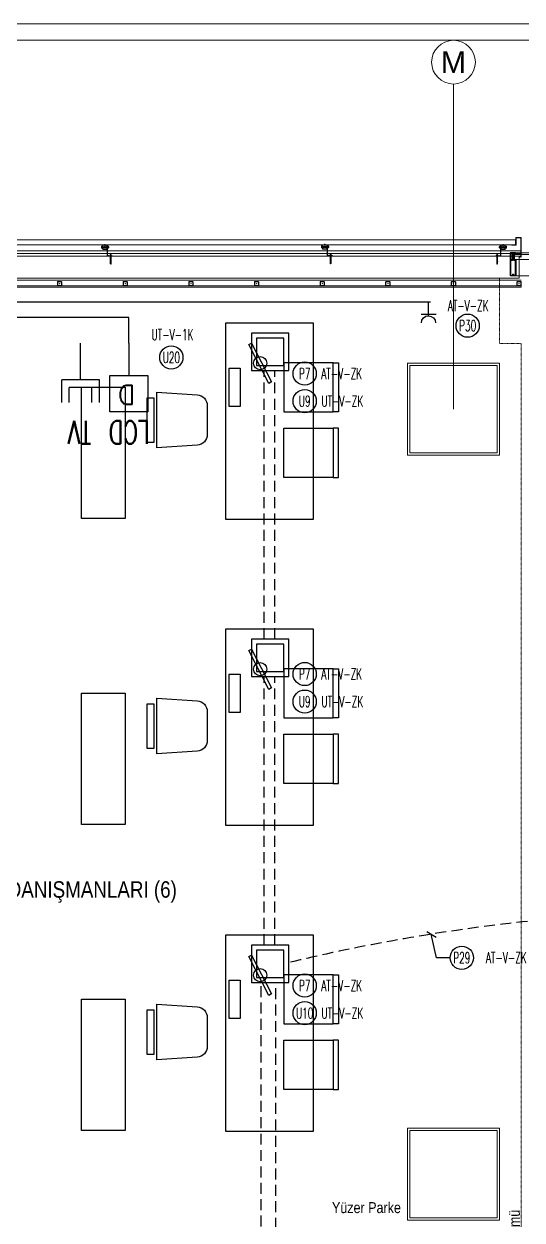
# Model space of a CAD drawing. Extents: x -1439 to 34962, y -872 to 8330.
# Drawn here: x 4848 to 5304, y 3110 to 4205 of the extents above; entities that cross this region are included whole.
import ezdxf
from ezdxf.enums import TextEntityAlignment as Align

# ---------------------------------------------------------------- set-up
doc = ezdxf.new("R2010")
doc.units = 0
doc.linetypes.add('DOT2', pattern=[0.125, 0, -0.125])
doc.linetypes.add('HIDDEN', pattern=[0.375, 0.25, -0.125])
doc.layers.get('0').update_dxf_attribs({"color": 9, "lineweight": 9})
for name, color, linetype, lineweight in [('00', 9, 'Continuous', 9), ('01', 9, 'Continuous', 9), ('05', 9, 'Continuous', 9), ('06D', 9, 'Continuous', 9), ('10', 9, 'Continuous', 9), ('10A', 9, 'Continuous', 9), ('11', 9, 'Continuous', 9), ('14', 9, 'Continuous', 9), ('15', 9, 'Continuous', 9), ('20', 9, 'DOT2', 9), ('21', 9, 'Continuous', 9), ('24', 9, 'Continuous', 9), ('33', 9, 'BATTING', 9), ('40A', 9, 'Continuous', 9), ('E-DATA LCD EKRAN', 7, 'Continuous', 30), ('E-DATA PRİZİ (RJ45)', 7, 'Continuous', 30), ('E-KABLO', 7, 'Continuous', 30), ('E-LINYE', 7, 'Continuous', 30), ('E-PRİZ', 7, 'Continuous', 30), ('E-YAZI', 7, 'Continuous', 30)]:
    doc.layers.add(name, color=color, linetype=linetype, lineweight=lineweight)
doc.styles.add('Arial', font='arial.ttf', dxfattribs={"height": 2.5})
doc.styles.add('E-YAZI', font='txttw.shx')
doc.styles.add('MuuM_TEXT-STANDART', font='ARIALN.TTF')
doc.linetypes.add('BATTING', pattern='A,0.0001,-0.1,[134,ltypeshp.shx,S=0.1,R=0,X=-0.1,Y=0],-0.2,[134,ltypeshp.shx,S=0.1,R=180,X=0.1,Y=0],-0.1', length=0.4001)

# ---------------------------------------------------------------- blocks, each defined once
blk = doc.blocks.new('0_aks')
at = {"linetype": 'Continuous'}
blk.add_circle((0, 0), 2, dxfattribs=at)
at = {"style": 'Arial'}
blk.add_attdef('AKS', text='', height=2, dxfattribs=at).set_placement((0, 0), align=Align.MIDDLE_CENTER)
blk = doc.blocks.new('p-aks_vw')
at = {"layer": '24', "ltscale": 2}
blk.add_lwpolyline([(4840, 3837.5), (4840, 3540)], dxfattribs=at)
at = {"layer": '24', "xscale": 10, "yscale": 10, "zscale": 10}
blk.add_blockref('0_aks', (4840, 3857.5), dxfattribs=at).add_auto_attribs({'AKS': 'M'})
blk = doc.blocks.new('p-cephe-onkisim')
blk.add_point((-905.5, 3782))
at = {"layer": '06D'}
for p, q in [((-244.8, 3803), (-903.2, 3803)), ((-244.8, 3782), (-903.2, 3782))]:
    blk.add_line(p, q, dxfattribs=at)
at = {"layer": '10', "lineweight": 25, "ltscale": 0.5}
for points in [[(-908, 3796.4), (-908, 3802.9), (-907.9, 3803), (-907.8, 3803), (-903.2, 3803), (-903, 3802.9), (-903, 3802.9), (-903, 3801.8), (-903.1, 3801.8), (-903.2, 3802.1), (-903.2, 3802.2), (-903.1, 3802.2), (-903.1, 3802.8), (-903.2, 3802.9), (-907.8, 3802.9), (-907.9, 3802.8), (-907.9, 3802.2), (-907.8, 3802.2), (-907.8, 3802.1), (-907.8, 3796.4)], [(-907.8, 3796.4), (-907.4, 3796.4), (-907.4, 3796.4), (-907.3, 3796.4), (-906.9, 3796.4), (-906.9, 3796.6), (-907, 3796.6), (-907, 3796.7), (-906.9, 3796.8), (-906.6, 3796.8), (-906.6, 3796.6), (-906.7, 3796.6), (-906.7, 3796.4), (-906.1, 3796.4), (-906, 3796.5), (-906, 3796.6), (-906, 3797.7), (-905.9, 3797.8), (-905.8, 3797.8), (-905.7, 3797.7), (-905.7, 3797.6), (-905.7, 3797.5), (-905.7, 3797.4), (-905.7, 3797.4), (-905.7, 3797.4), (-905.7, 3797.2), (-905.7, 3797.2), (-905.7, 3797.2), (-905.7, 3797), (-905.7, 3797), (-905.7, 3797), (-905.7, 3796.9), (-905.7, 3796.8), (-905.7, 3796.8), (-905.7, 3796.7), (-905.7, 3796.7), (-905.7, 3796.6), (-905.7, 3796.6), (-905.6, 3796.4), (-905.5, 3796.3), (-905.4, 3796.4), (-905.3, 3796.6), (-905.3, 3796.7), (-905.3, 3796.8), (-905.3, 3796.8), (-905.3, 3796.9), (-905.3, 3796.9), (-905.3, 3797), (-905.3, 3797.1), (-905.3, 3797.1), (-905.3, 3797.1), (-905.3, 3797.3), (-905.3, 3797.3), (-905.3, 3797.3), (-905.3, 3797.4), (-905.3, 3797.5), (-905.3, 3797.5), (-905.3, 3797.6), (-905.2, 3797.7), (-905.1, 3797.8), (-905, 3797.8), (-905, 3797.7), (-905, 3796.6), (-904.9, 3796.5), (-904.8, 3796.4), (-904.3, 3796.4), (-904.3, 3796.6), (-904.4, 3796.6), (-904.4, 3796.8), (-904, 3796.8), (-904, 3796.7), (-904, 3796.6), (-904.1, 3796.6), (-904.1, 3796.4), (-903.6, 3796.4), (-903.6, 3796.4), (-903.6, 3796.4), (-903.1, 3796.4), (-903.1, 3796.6), (-903.3, 3796.6), (-903.3, 3796.7), (-903.2, 3796.8), (-903, 3796.8), (-903, 3782.1), (-903, 3782), (-903.2, 3782), (-907.8, 3782), (-908, 3782.1), (-908, 3782.1), (-908, 3796.4)], [(-903.2, 3796.2), (-907.8, 3796.2), (-907.8, 3782.2), (-905.7, 3782.2), (-905.6, 3782.3), (-905.6, 3782.7), (-905.7, 3782.8), (-905.7, 3782.8), (-905.8, 3782.8), (-905.8, 3782.9), (-905.8, 3782.9), (-905.9, 3783), (-905.9, 3783), (-905.9, 3783), (-905.9, 3783.1), (-906, 3783.2), (-906, 3783.2), (-906, 3783.3), (-905.9, 3783.3), (-905.9, 3783.4), (-905.9, 3783.4), (-905.9, 3783.5), (-905.8, 3783.5), (-905.8, 3783.6), (-905.7, 3783.6), (-905.6, 3783.5), (-905.6, 3783.3), (-905.7, 3783.3), (-905.7, 3783.3), (-905.7, 3783.2), (-905.7, 3783.1), (-905.7, 3783.1), (-905.6, 3783.1), (-905.6, 3783), (-905.5, 3783), (-905.4, 3783), (-905.4, 3783.1), (-905.4, 3783.1), (-905.3, 3783.1), (-905.3, 3783.2), (-905.3, 3783.3), (-905.4, 3783.3), (-905.4, 3783.3), (-905.4, 3783.4), (-905.4, 3783.5), (-905.3, 3783.6), (-905.2, 3783.6), (-905.2, 3783.5), (-905.2, 3783.5), (-905.1, 3783.4), (-905.1, 3783.4), (-905.1, 3783.3), (-905.1, 3783.3), (-905.1, 3783.2), (-905.1, 3783.2), (-905.1, 3783.1), (-905.1, 3783), (-905.1, 3783), (-905.1, 3783), (-905.2, 3782.9), (-905.2, 3782.9), (-905.3, 3782.8), (-905.3, 3782.8), (-905.3, 3782.8), (-905.4, 3782.7), (-905.4, 3782.3), (-905.4, 3782.2), (-903.2, 3782.2), (-903.2, 3796.2)]]:
    blk.add_lwpolyline(points, dxfattribs=at)
for points in [[(-907.6, 3801.9), (-907.5, 3801.9), (-907.5, 3801.9), (-907.5, 3801.8), (-907.8, 3801.8), (-907.8, 3802.2), (-907.7, 3802.2), (-907.8, 3802.2), (-907.8, 3802.3), (-907.8, 3802.3), (-907.8, 3802.5), (-907.7, 3802.6), (-907.6, 3802.8), (-907.6, 3802.8), (-907.6, 3802.8), (-907.6, 3802.7), (-907.6, 3802.4), (-907.5, 3802.3), (-906.6, 3802.3), (-906.5, 3802.2), (-906.5, 3802.1), (-906.4, 3802), (-905.5, 3802), (-905.5, 3802), (-905.5, 3802), (-904.6, 3802), (-904.5, 3802.1), (-904.5, 3802.2), (-904.4, 3802.3), (-903.5, 3802.3), (-903.5, 3802.4), (-903.5, 3802.7), (-903.4, 3802.8), (-903.4, 3802.8), (-903.4, 3802.8), (-903.3, 3802.6), (-903.2, 3802.5), (-903.2, 3802.3), (-903.2, 3802.3), (-903.2, 3802.2), (-903.3, 3802.2), (-903.3, 3802.2), (-903.2, 3801.8), (-903.5, 3801.8), (-903.6, 3801.9), (-903.6, 3801.9), (-903.4, 3801.9), (-903.4, 3802.1), (-903.5, 3802.2), (-904.4, 3802.2), (-904.4, 3801.9), (-904.3, 3801.9), (-904.3, 3801.9), (-904.3, 3801.8), (-906.7, 3801.8), (-906.8, 3801.9), (-906.8, 3801.9), (-906.6, 3801.9), (-906.6, 3802.2), (-907.5, 3802.2), (-907.6, 3802.1)], [(-905, 3797.8), (-905.2, 3797.8), (-905.3, 3797.7), (-905.3, 3797.6), (-905.3, 3797.4), (-905.3, 3797.2), (-905.3, 3797.2), (-905.3, 3797.1), (-905.3, 3797.1), (-905.3, 3797.1), (-905.3, 3796.9), (-905.3, 3796.8), (-905.3, 3796.8), (-905.4, 3796.6), (-905.5, 3796.6), (-905.6, 3796.6), (-905.7, 3796.8), (-905.7, 3796.8), (-905.7, 3796.9), (-905.7, 3797.1), (-905.7, 3797.1), (-905.7, 3797.1), (-905.7, 3797.2), (-905.7, 3797.2), (-905.7, 3797.4), (-905.7, 3797.6), (-905.7, 3797.7), (-905.8, 3797.8), (-906, 3797.8), (-906, 3800.6), (-906, 3800.7), (-905.9, 3800.9), (-905.9, 3801), (-905.9, 3801), (-906, 3801), (-906, 3801), (-906, 3801), (-906, 3801.6), (-905.9, 3801.7), (-905.8, 3801.6), (-905.8, 3801.5), (-905.8, 3801.5), (-905.9, 3801.5), (-905.9, 3801.2), (-905.8, 3801.1), (-905.5, 3800.8), (-905.5, 3800.8), (-905.5, 3800.8), (-905.2, 3801.1), (-905.1, 3801.2), (-905.1, 3801.5), (-905.2, 3801.5), (-905.2, 3801.5), (-905.2, 3801.6), (-905.1, 3801.7), (-905, 3801.6), (-905, 3801.6), (-905, 3801), (-905, 3801), (-905.1, 3801), (-905.1, 3801), (-905.1, 3800.9), (-905, 3800.7), (-905, 3800.6)], [(-904.6, 3800.2), (-904.6, 3800.2), (-905, 3800.3), (-905, 3800.2), (-904.9, 3800.1), (-904.9, 3800.1), (-904.6, 3800.1), (-904.5, 3800), (-904.4, 3799.9), (-904.4, 3799.6), (-904.4, 3799.5), (-904.4, 3799.5), (-904.3, 3799.6), (-904.3, 3799.9), (-904.3, 3799.9), (-904.3, 3800), (-904.4, 3800), (-904.4, 3800), (-904.4, 3800.1), (-904.4, 3800.1), (-904.5, 3800.2), (-904.5, 3800.2)], [(-904.6, 3799.3), (-904.6, 3799.3), (-905, 3799.4), (-905, 3799.3), (-904.9, 3799.2), (-904.9, 3799.2), (-904.6, 3799.2), (-904.5, 3799.1), (-904.4, 3799), (-904.4, 3798.7), (-904.4, 3798.7), (-904.4, 3798.6), (-904.3, 3798.7), (-904.3, 3799), (-904.3, 3799), (-904.3, 3799.1), (-904.4, 3799.1), (-904.4, 3799.2), (-904.4, 3799.2), (-904.4, 3799.2), (-904.5, 3799.3), (-904.5, 3799.3)], [(-904.6, 3798.4), (-904.6, 3798.5), (-905, 3798.5), (-905, 3798.4), (-904.9, 3798.3), (-904.9, 3798.3), (-904.6, 3798.3), (-904.5, 3798.2), (-904.4, 3798.1), (-904.4, 3797.8), (-904.4, 3797.8), (-904.4, 3797.8), (-904.3, 3797.8), (-904.3, 3798.1), (-904.3, 3798.1), (-904.3, 3798.2), (-904.4, 3798.2), (-904.4, 3798.3), (-904.4, 3798.3), (-904.4, 3798.4), (-904.5, 3798.4), (-904.5, 3798.4)]]:
    blk.add_lwpolyline(points, close=True, dxfattribs=at)
at = {"layer": '10A', "linetype": 'Continuous'}
blk.add_lwpolyline([(-908, 3802.5), (-908, 3802.9), (-908.1, 3803), (-908.1, 3803), (-907.8, 3803), (-908, 3802.9), (-908, 3802.9), (-908, 3802.5)], dxfattribs=at)
at = {"layer": '15', "linetype": 'Continuous'}
blk.add_lwpolyline([(-741.4, 3797), (-741.4, 3801.5), (-904.3, 3801.5), (-904.3, 3797)], close=True, dxfattribs=at)
blk = doc.blocks.new('p-cephe-onkisim-toplam')
blk.add_blockref('p-cephe-onkisim', (0, 0))
blk = doc.blocks.new('p-kolon-80x80-vw')
at = {"layer": '01'}
blk.add_lwpolyline([(-40, -40), (-40, 40), (40, 40), (40, -40)], close=True, dxfattribs=at)
blk = doc.blocks.new('m-çalışma dolap modül')
at = {"lineweight": -3, "ltscale": 0.5}
blk.add_lwpolyline([(0, 40), (120, 40), (120, 0), (0, 0)], close=True, dxfattribs=at)
blk = doc.blocks.new('m-vw-sandalye-02')
at = {"lineweight": -3, "ltscale": 0.5}
for points in [[(-22.5, 0), (-22.5, -5), (22.5, -5), (22.5, 0)], [(-22.5, -5), (22.5, -5), (22.5, -50), (-22.5, -50)]]:
    blk.add_lwpolyline(points, close=True, dxfattribs=at)
blk = doc.blocks.new('m-vw-sandalye')
at = {"lineweight": -3, "ltscale": 0.5}
blk.add_lwpolyline([(-20.5, 0), (20.5, 0), (20.5, -6), (-20.5, -6)], close=True, dxfattribs=at)
blk.add_lwpolyline([(-25.5, -9), (25.5, -9), (23.1, -45.7, -0.395265), (13.1, -55), (-13.1, -55, -0.395265), (-23.1, -45.7)], format="xyb", close=True, dxfattribs=at)
blk = doc.blocks.new('m-vw-çalışma-p-01')
at = {"lineweight": -3, "ltscale": 0.5}
for p, q in [((11.9, 179), (91.9, 179)), ((11.9, -1), (11.9, 179)), ((91.9, 179), (91.9, -1)), ((91.9, -1), (11.9, -1))]:
    blk.add_line(p, q, dxfattribs=at)
for points in [[(32.8, 159.2), (35.5, 160.5), (53.7, 124.9), (51.1, 123.6)], [(15, 137.5), (25, 137.5), (25, 102.5), (15, 102.5)]]:
    blk.add_lwpolyline(points, close=True, dxfattribs=at)
blk.add_circle((43.3, 142.1), 6, dxfattribs=at)
at = {"lineweight": -3, "ltscale": 0.5, "xscale": -1, "rotation": 270}
blk.add_blockref('m-vw-sandalye-02', (115, 120), dxfattribs=at)
at = {"lineweight": -3, "rotation": 90}
blk.add_blockref('m-vw-sandalye', (-60, 90), dxfattribs=at)
at = {"lineweight": -3, "ltscale": 0.5, "rotation": 270}
blk.add_blockref('m-vw-sandalye-02', (115, 60), dxfattribs=at)
blk = doc.blocks.new('cxvxv')
for p, q in [((-21988.4, 8561, 0), (-21988.4, 8560.3, 0)), ((-21988.4, 8560.3, 0), (-21986.6, 8560.3, 0)), ((-21986.9, 8561.1, 0), (-21988.2, 8561.1, 0)), ((-21988, 8561.2, 0), (-21987, 8561.3, 0)), ((-21988, 8561.3, 0), (-21988, 8561.3, 0)), ((-21988, 8561.2, 0), (-21988, 8561.3, 0)), ((-21988, 8561.3, 0), (-21987.9, 8561.3, 0)), ((-21988, 8561.1, 0), (-21987, 8561.2, 0)), ((-21988, 8561.1, 0), (-21988, 8561.2, 0)), ((-21988, 8561.2, 0), (-21988, 8561.2, 0)), ((-21988, 8561.1, 0), (-21988, 8561.1, 0)), ((-21988, 8561.1, 0), (-21988, 8561.1, 0)), ((-21988, 8561.1, 0), (-21988, 8561.1, 0)), ((-21988, 8561, 0), (-21988, 8560.3, 0)), ((-21988, 8560.3, 0), (-21987, 8560.3, 0)), ((-21988, 8560.3, 0), (-21988, 8560.3, 0)), ((-21988, 8560.1, 0), (-21988, 8555.6, 0)), ((-21987.5, 8561.3, 0), (-21987.9, 8561.3, 0)), ((-21987.7, 8561, 0), (-21987.7, 8561.1, 0)), ((-21987.7, 8561.1, 0), (-21987.7, 8561.1, 0)), ((-21987.5, 8561.3, 0), (-21987.1, 8561.3, 0)), ((-21987.1, 8561.3, 0), (-21987.1, 8561.2, 0)), ((-21987, 8561.3, 0), (-21987.1, 8561.3, 0)), ((-21987.1, 8561.3, 0), (-21987, 8561.3, 0)), ((-21987, 8561.3, 0), (-21987.1, 8561.3, 0)), ((-21987, 8561.3, 0), (-21987.1, 8561.3, 0)), ((-21987.1, 8561.2, 0), (-21987, 8561.2, 0)), ((-21987, 8561.2, 0), (-21987.1, 8561.2, 0)), ((-21987.1, 8561.2, 0), (-21987.1, 8561.1, 0)), ((-21987.1, 8561.1, 0), (-21987, 8561.1, 0)), ((-21987.1, 8560.6, 0), (-21987.1, 8561, 0)), ((-21987.1, 8560.6, 0), (-21987.1, 8560.3, 0)), ((-21987.1, 8560.3, 0), (-21987.1, 8560.3, 0)), ((-21987.1, 8555.6, 0), (-21987.1, 8560.1, 0)), ((-21987, 8560.3, 0), (-21987, 8560.3, 0)), ((-21987, 8555.6, 0), (-21987, 8560.1, 0)), ((-21986.6, 8560.3, 0), (-21986.6, 8561, 0)), ((-21988.4, 8555.4, 0), (-21986.6, 8555.4, 0)), ((-21988.4, 8554.7, 0), (-21988.4, 8555.4, 0)), ((-21986.9, 8554.7, 0), (-21988.2, 8554.7, 0)), ((-21988, 8555.4, 0), (-21987, 8555.4, 0)), ((-21988, 8554.7, 0), (-21988, 8555.4, 0)), ((-21988, 8555.4, 0), (-21988, 8555.4, 0)), ((-21987.1, 8555.1, 0), (-21987.1, 8555.4, 0)), ((-21987.1, 8555.4, 0), (-21987.1, 8555.4, 0)), ((-21987.1, 8555.1, 0), (-21987.1, 8554.7, 0)), ((-21987, 8555.4, 0), (-21987, 8555.4, 0)), ((-21986.6, 8555.4, 0), (-21986.6, 8554.7, 0))]:
    blk.add_line(p, q)
at = {"elevation": 0}
for points in [[(-21986.3, 8560.1), (-21988.7, 8560.1), (-21988.7, 8560.3), (-21986.3, 8560.3)], [(-21986.3, 8555.6), (-21988.7, 8555.6), (-21988.7, 8555.4), (-21986.3, 8555.4)]]:
    blk.add_lwpolyline(points, close=True, dxfattribs=at)
for points in [[(-21988, 8560.3), (-21988, 8560.3)], [(-21988, 8560.1), (-21988, 8555.6)], [(-21988, 8555.4), (-21988, 8555.4)]]:
    blk.add_lwpolyline(points, dxfattribs=at)
for centre, radius, start, end in [((-21988.2, 8560.8, 0), 0.315, 45.8497, 134.1503), ((-21987.5, 8560, 0), 1.12, 66.8701, 113.1299), ((-21987.5, 8560, 0), 1.12, 66.8701, 113.1299), ((-21986.9, 8560.8, 0), 0.313, 45.449, 134.551), ((-21988.2, 8555, 0), 0.315, 225.8497, 314.1503), ((-21987.5, 8555.8, 0), 1.12, 246.8701, 293.1299), ((-21987.5, 8555.8, 0), 1.12, 246.8701, 293.1299), ((-21986.9, 8555, 0), 0.313, 225.449, 314.551)]:
    blk.add_arc(centre, radius, start, end)
blk = doc.blocks.new('VIDA')
for p, q in [((-18072, 6524), (-18070, 6525)), ((-18072, 6524), (-18072, 6524)), ((-18072, 6524), (-18072, 6524)), ((-18070, 6523), (-18072, 6524)), ((-18070, 6525), (-18071, 6523)), ((-18071, 6523), (-18070, 6525)), ((-18070, 6523), (-18069, 6525)), ((-18070, 6525), (-18070, 6525)), ((-18070, 6525), (-18070, 6524)), ((-18070, 6524), (-18070, 6525)), ((-18070, 6525), (-18070, 6525)), ((-18070, 6525), (-18070, 6525)), ((-18070, 6525), (-18069, 6525)), ((-18070, 6524), (-18070, 6524)), ((-18069, 6522), (-18070, 6523)), ((-18070, 6523), (-18070, 6523)), ((-18069, 6523), (-18068, 6525)), ((-18069, 6522), (-18069, 6525)), ((-18069, 6525), (-18069, 6522)), ((-18069, 6525), (-18069, 6525)), ((-18069, 6525), (-18069, 6525)), ((-18069, 6525), (-18069, 6525)), ((-18069, 6525), (-18069, 6525)), ((-18069, 6525), (-18068, 6525)), ((-18069, 6523), (-18069, 6522)), ((-18068, 6522), (-18069, 6523)), ((-18069, 6523), (-18069, 6523)), ((-18069, 6522), (-18069, 6522)), ((-18067, 6525), (-18068, 6522)), ((-18068, 6523), (-18067, 6525)), ((-18068, 6525), (-18068, 6523)), ((-18068, 6522), (-18068, 6525)), ((-18068, 6525), (-18068, 6525)), ((-18068, 6525), (-18068, 6522)), ((-18068, 6525), (-18068, 6525)), ((-18068, 6525), (-18068, 6525)), ((-18068, 6525), (-18067, 6525)), ((-18068, 6523), (-18068, 6522)), ((-18068, 6522), (-18068, 6523)), ((-18068, 6523), (-18068, 6523)), ((-18068, 6523), (-18068, 6522)), ((-18067, 6522), (-18068, 6522)), ((-18068, 6522), (-18068, 6522)), ((-18066, 6525), (-18067, 6525)), ((-18067, 6523), (-18066, 6525)), ((-18066, 6525), (-18067, 6522)), ((-18067, 6525), (-18067, 6523)), ((-18067, 6522), (-18067, 6525)), ((-18067, 6525), (-18067, 6525)), ((-18067, 6525), (-18067, 6525)), ((-18067, 6525), (-18067, 6525)), ((-18067, 6522), (-18067, 6523)), ((-18067, 6523), (-18067, 6522)), ((-18067, 6523), (-18067, 6523)), ((-18067, 6523), (-18067, 6522)), ((-18066, 6522), (-18067, 6522)), ((-18066, 6525), (-18066, 6525)), ((-18066, 6525), (-18066, 6525)), ((-18066, 6525), (-18066, 6525)), ((-18066, 6525), (-18066, 6523)), ((-18066, 6522), (-18066, 6525)), ((-18065, 6525), (-18066, 6522)), ((-18066, 6523), (-18065, 6525)), ((-18066, 6525), (-18065, 6525)), ((-18066, 6523), (-18066, 6523)), ((-18066, 6523), (-18066, 6522)), ((-18066, 6523), (-18066, 6522)), ((-18066, 6522), (-18066, 6523)), ((-18065, 6522), (-18066, 6522)), ((-18065, 6525), (-18065, 6523)), ((-18065, 6522), (-18065, 6525)), ((-18065, 6525), (-18065, 6525)), ((-18065, 6525), (-18065, 6525)), ((-18065, 6525), (-18065, 6525)), ((-18065, 6525), (-18064, 6525)), ((-18065, 6523), (-18064, 6525)), ((-18064, 6525), (-18065, 6522)), ((-18065, 6522), (-18064, 6525)), ((-18065, 6523), (-18065, 6522)), ((-18065, 6523), (-18065, 6523)), ((-18065, 6523), (-18065, 6522)), ((-18065, 6522), (-18065, 6523)), ((-18064, 6523), (-18065, 6522)), ((-18064, 6523), (-18065, 6522)), ((-18065, 6522), (-18065, 6522)), ((-18064, 6525), (-18064, 6525)), ((-18064, 6525), (-18064, 6525)), ((-18064, 6525), (-18064, 6525)), ((-18064, 6525), (-18064, 6523)), ((-18064, 6522), (-18062, 6525)), ((-18062, 6525), (-18064, 6522)), ((-18064, 6523), (-18062, 6525)), ((-18062, 6525), (-18064, 6525)), ((-18064, 6523), (-18064, 6523)), ((-18062, 6523), (-18064, 6522)), ((-18062, 6523), (-18064, 6522)), ((-18064, 6522), (-18064, 6523)), ((-18064, 6522), (-18064, 6522)), ((-18063, 6522), (-18062, 6525)), ((-18061, 6525), (-18063, 6523)), ((-18062, 6525), (-18063, 6525)), ((-18062, 6523), (-18063, 6522)), ((-18063, 6522), (-18061, 6523)), ((-18062, 6523), (-18063, 6522)), ((-18063, 6523), (-18061, 6523)), ((-18063, 6522), (-18061, 6522)), ((-18062, 6525), (-18061, 6525)), ((-18062, 6525), (-18062, 6525)), ((-18062, 6525), (-18062, 6525)), ((-18062, 6525), (-18062, 6525)), ((-18061, 6525), (-18062, 6525)), ((-18062, 6523), (-18061, 6525)), ((-18061, 6525), (-18062, 6522)), ((-18062, 6522), (-18061, 6525)), ((-18061, 6523), (-18062, 6525)), ((-18062, 6525), (-18061, 6522)), ((-18062, 6525), (-18062, 6523)), ((-18062, 6525), (-18062, 6525)), ((-18062, 6525), (-18061, 6525)), ((-18062, 6523), (-18062, 6523)), ((-18062, 6522), (-18062, 6523)), ((-18061, 6523), (-18062, 6522)), ((-18061, 6523), (-18062, 6522)), ((-18062, 6522), (-18062, 6522)), ((-18061, 6525), (-18060, 6525)), ((-18061, 6525), (-18061, 6525)), ((-18061, 6525), (-18061, 6525)), ((-18061, 6525), (-18061, 6525)), ((-18061, 6525), (-18061, 6523)), ((-18061, 6522), (-18060, 6525)), ((-18060, 6525), (-18061, 6522)), ((-18061, 6523), (-18060, 6525)), ((-18061, 6523), (-18061, 6523)), ((-18060, 6523), (-18061, 6522)), ((-18060, 6523), (-18061, 6522)), ((-18061, 6522), (-18061, 6523)), ((-18061, 6522), (-18061, 6522)), ((-18060, 6525), (-18060, 6525)), ((-18060, 6525), (-18060, 6525)), ((-18060, 6525), (-18060, 6525)), ((-18060, 6525), (-18060, 6525)), ((-18060, 6525), (-18060, 6523)), ((-18060, 6523), (-18060, 6525)), ((-18059, 6525), (-18060, 6522)), ((-18060, 6522), (-18059, 6525)), ((-18060, 6525), (-18059, 6525)), ((-18059, 6524), (-18060, 6523)), ((-18060, 6522), (-18060, 6523)), ((-18060, 6523), (-18060, 6522)), ((-18060, 6523), (-18060, 6522)), ((-18060, 6523), (-18060, 6523)), ((-18060, 6523), (-18059, 6523)), ((-18060, 6522), (-18060, 6522)), ((-18058, 6527), (-18059, 6527)), ((-18059, 6521), (-18059, 6527)), ((-18059, 6525), (-18059, 6525)), ((-18058, 6521), (-18059, 6521))]:
    blk.add_line(p, q)
for points in [[(-18069, 6525), (-18069, 6523)], [(-18057, 6524), (-18057, 6524), (-18057, 6524), (-18057, 6523)]]:
    blk.add_lwpolyline(points)
for start, end in [(7.5095, 35.2427), (324.7573, 352.4905)]:
    blk.add_arc((-18062, 6524), 5.21, start, end)
blk = doc.blocks.new('çelik dübel')
at = {"ltscale": 7}
for p, q in [((-87, -2), (-85, 2)), ((-85, -6), (-85, 2)), ((-68, 2), (-85, 2)), ((-75, -6), (-75, 2)), ((-70, -6), (-70, 2)), ((-68, 3), (-58, 2)), ((-68, -7), (-68, 3)), ((-58, -6), (-58, 2)), ((-53, 2), (-58, 2)), ((-8, 2), (-58, 2)), ((-53, -6), (-53, 2)), ((-25, -6), (-25, 2)), ((-25, -6), (-24, 2)), ((-23, -6), (-22, 2)), ((-21, -6), (-20, 2)), ((-19, -6), (-18, 2)), ((-17, -6), (-16, 2)), ((-85, -6), (-87, -2)), ((-68, -6), (-85, -6)), ((-68, -7), (-58, -6)), ((-53, -5), (-58, -5)), ((-8, -6), (-58, -6))]:
    blk.add_line(p, q, dxfattribs=at)
for p, q in [((-15, -6), (-14, 2)), ((-13, -6), (-12, 2)), ((-11, -6), (-10, 1)), ((-10, -9), (-10, 5)), ((-9, 5), (-10, 5)), ((-10, 3), (-10, 5)), ((-9, -9), (-9, 5)), ((-8, 2), (-8, 3)), ((-8, -4), (-8, 0)), ((-5, 4), (-7, 4)), ((-5, 1), (-7, 1)), ((-4, 2), (-4, 3)), ((-1, 2), (-4, 2)), ((-4, -4), (-4, 0)), ((-3, -6), (-2, 2)), ((-1, -6), (0, 1)), ((0, -5), (0, 1)), ((-10, -7), (-10, -9)), ((-9, -9), (-10, -9)), ((-8, -6), (-8, -7)), ((-5, -5), (-7, -5)), ((-5, -8), (-7, -8)), ((-4, -6), (-4, -7)), ((-1, -6), (-4, -6))]:
    blk.add_line(p, q)
for points in [[(-68, 1), (-67, 0), (-67, 0), (-67, 0), (-66, -1), (-66, -1), (-66, -2), (-65, -2), (-65, -3), (-65, -3), (-65, -3), (-65, -3), (-64, -4), (-64, -4), (-64, -3), (-64, -3), (-63, -3), (-63, -3), (-63, -3), (-63, -2), (-62, -2), (-62, -2), (-62, -1), (-62, -1), (-61, -1), (-61, -1), (-61, -1), (-61, 0), (-61, 0), (-60, -1), (-60, -1), (-60, -1), (-60, -1), (-60, -1), (-60, -2), (-59, -2), (-59, -3), (-59, -3), (-59, -3), (-58, -3), (-58, -3)], [(-68, 0), (-68, 0), (-68, 0), (-68, -1), (-68, -1), (-68, -1), (-68, -1), (-68, -1), (-68, -1), (-68, -1), (-68, -1), (-68, -1), (-67, -1), (-67, -1), (-67, -1), (-67, -1), (-67, -1), (-67, -1), (-67, -1), (-67, -1), (-67, -1), (-67, -1), (-67, -1), (-67, -1), (-67, -1), (-67, -1), (-67, -1), (-67, -2), (-67, -2), (-67, -2), (-67, -2), (-67, -2), (-67, -2), (-67, -2), (-67, -2), (-67, -2), (-67, -2), (-67, -2), (-67, -2), (-67, -2), (-67, -2), (-67, -2), (-67, -2), (-66, -2), (-66, -3), (-66, -3), (-66, -3), (-66, -3), (-66, -3), (-66, -3), (-66, -3), (-66, -3), (-66, -3), (-66, -3), (-66, -3), (-66, -3), (-66, -3), (-66, -3), (-66, -3), (-66, -3), (-66, -3), (-66, -4), (-66, -4), (-66, -4), (-66, -4), (-66, -4), (-66, -4), (-66, -4), (-66, -4), (-66, -4), (-66, -4), (-66, -4), (-65, -4), (-65, -4), (-65, -4), (-65, -4), (-65, -4), (-65, -4), (-65, -4), (-65, -4), (-65, -4), (-65, -4), (-65, -4), (-65, -4), (-65, -4), (-65, -4), (-65, -5), (-65, -5), (-65, -5), (-64, -5), (-64, -5), (-64, -5), (-64, -5), (-64, -5), (-64, -5), (-64, -5), (-64, -5), (-64, -5), (-64, -5), (-64, -4), (-64, -4), (-64, -4), (-64, -4), (-64, -4), (-64, -4), (-63, -4), (-63, -4), (-63, -4), (-63, -4), (-63, -4), (-63, -4), (-63, -4), (-63, -4), (-63, -4), (-63, -4), (-63, -4), (-63, -4), (-63, -4), (-63, -4), (-63, -4), (-63, -4), (-63, -4), (-63, -4), (-63, -4), (-63, -4), (-63, -4), (-63, -4), (-63, -4), (-63, -4), (-62, -4), (-62, -4), (-62, -3), (-62, -3), (-62, -3), (-62, -3), (-62, -3), (-62, -3), (-62, -3), (-62, -3), (-62, -3), (-62, -3), (-62, -3), (-62, -3), (-62, -3), (-62, -3), (-62, -3), (-62, -3), (-62, -3), (-62, -3), (-62, -3), (-62, -3), (-62, -3), (-62, -3), (-62, -3), (-62, -3), (-62, -3), (-62, -2), (-61, -2), (-61, -2), (-61, -2), (-61, -2), (-61, -2), (-61, -2), (-61, -2), (-61, -2), (-61, -2), (-61, -2), (-61, -2), (-61, -2), (-61, -2), (-61, -2), (-61, -2), (-61, -2), (-61, -2), (-61, -2), (-61, -2), (-61, -2), (-61, -2), (-61, -2), (-61, -2), (-61, -2), (-61, -2), (-61, -2), (-61, -2), (-61, -2), (-61, -2), (-61, -2), (-61, -2), (-61, -2), (-61, -2), (-61, -2), (-61, -2), (-61, -2), (-61, -2), (-61, -2), (-61, -2), (-61, -2), (-61, -2), (-61, -2), (-61, -2), (-60, -2), (-60, -2), (-60, -2), (-60, -2), (-60, -3), (-60, -3), (-60, -3), (-60, -3), (-60, -3), (-60, -3), (-60, -3), (-60, -3), (-60, -3), (-60, -3), (-60, -3), (-60, -3), (-60, -3), (-60, -3), (-60, -3), (-60, -3), (-60, -3), (-60, -3), (-60, -4), (-60, -4), (-60, -4), (-60, -4), (-60, -4), (-60, -4), (-59, -4), (-59, -4), (-59, -4), (-59, -4), (-59, -4), (-59, -4), (-59, -4), (-59, -4), (-59, -4), (-59, -4), (-58, -4), (-58, -4), (-58, -5)]]:
    blk.add_lwpolyline(points)
for centre, start, end in [((-7, 3), 90, 180), ((-7, 2), 180, 270), ((-7, 0), 90, 180), ((-5, 3), 0, 90), ((-5, 2), 270, 0), ((-5, 0), 0, 90), ((-1, 1), 0, 90), ((-7, -4), 180, 270), ((-7, -6), 90, 180), ((-7, -7), 180, 270), ((-5, -4), 270, 0), ((-5, -6), 0, 90), ((-5, -7), 270, 0), ((-1, -5), 270, 0)]:
    blk.add_arc(centre, 1, start, end)
blk = doc.blocks.new('kjdol')
at = {"elevation": -249.8}
for points in [[(77398, 60089.9), (77398, 60085.9), (77394, 60085.9), (77394, 60089.9)], [(77397.8, 60089.7), (77397.8, 60086.1), (77394.2, 60086.1), (77394.2, 60089.7)]]:
    blk.add_lwpolyline(points, close=True, dxfattribs=at)
at = {"ltscale": 10, "elevation": -278.9}
blk.add_lwpolyline([(77394.1, 60089.9), (77403.3, 60089.9, 0.460237), (77404.2, 60090.8), (77404.2, 60094.9), (77403.8, 60094.9), (77403.8, 60091.3, -0.414214), (77402.8, 60090.3), (77394.1, 60090.3)], format="xyb", close=True, dxfattribs=at)
blk.add_blockref('cxvxv', (99383.5, 51530.1, -249.8))
at = {"extrusion": (0, 0, -1), "xscale": 0.1000000000058208, "yscale": 0.1000000000058208, "zscale": -0.0999999999999091}
blk.add_blockref('çelik dübel', (-77402.7, 60093.4, 459.2), dxfattribs=at)
at = {"xscale": 0.1000000000058208, "yscale": 0.1000000000058208, "zscale": 0.1000000000058208, "rotation": 180}
blk.add_blockref('VIDA', (75587.8, 60740.3, -249.8), dxfattribs=at)
blk = doc.blocks.new('Prf-40x40')
for points in [[(1.5, -2), (-1.5, -2, -0.414214), (-2, -1.5), (-2, 1.5, -0.414214), (-1.5, 2), (1.5, 2, -0.414214), (2, 1.5), (2, -1.5, -0.414214)], [(1.5, -1.7), (-1.5, -1.7, -0.414214), (-1.7, -1.5), (-1.7, 1.5, -0.414214), (-1.5, 1.7), (1.5, 1.7, -0.414214), (1.7, 1.5), (1.7, -1.5, -0.414214)]]:
    blk.add_lwpolyline(points, format="xyb", close=True)
blk.add_point((0, 0))
blk = doc.blocks.new('E-DÖŞEME BUAT')
at = {"layer": 'E-YAZI', "color": 3}
blk.add_lwpolyline([(-34, 34), (0, 34), (0, 0), (-34, 0)], close=True, dxfattribs=at)
at = {"layer": 'E-YAZI', "color": 5}
blk.add_lwpolyline([(-29.5, 29.5), (-4.5, 29.5), (-4.5, 4.5), (-29.5, 4.5)], close=True, dxfattribs=at)
blk = doc.blocks.new('100_PRİZ')
at = {"layer": 'E-PRİZ', "color": 4}
for p, q in [((-1.22, 2.14), (1.28, 2.14)), ((0, 2.4), (0, 0))]:
    blk.add_line(p, q, dxfattribs=at)
blk.add_arc((0, 3.6), 1.2, 180.7551, 0.7551, dxfattribs=at)
blk = doc.blocks.new('E-LCD+TV')
at = {"layer": 'E-DATA PRİZİ (RJ45)', "color": 1}
for p, q in [((38.5, 77.5), (38.5, 48)), ((48.3, 77.5), (48.3, 57.8)), ((77.8, 77.5), (77.8, 57.8)), ((87.6, 77.5), (87.6, 48)), ((38.5, 48), (87.6, 48)), ((48.3, 57.8), (77.8, 57.8)), ((63, 48), (63, 0)), ((0, 0), (0, 42))]:
    blk.add_line(p, q, dxfattribs=at)
blk.add_lwpolyline([(-24.6, 89.6), (24.6, 89.6), (24.6, 42), (-24.6, 42)], close=True, dxfattribs=at)
at = {"layer": 'E-DATA PRİZİ (RJ45)', "color": 1, "style": 'E-YAZI'}
blk.add_text('D', height=25.6, dxfattribs=at).set_placement((-8.8, 54.6))
at = {"layer": 'E-YAZI', "color": 1, "style": 'E-YAZI', "width": 0.7}
for s, p in [('LCD', (-27, 101.6)), ('TV', (49, 101.6))]:
    blk.add_text(s, height=30, dxfattribs=at).set_placement(p)

msp = doc.modelspace()

# ---------------------------------------------------------------- linework, layer by layer
at = {"layer": '00'}
msp.add_lwpolyline([(4765.84, 3972.5), (5300.84, 3972.5), (5300.84, 3992.5), (4765.84, 3992.5), (4765.84, 3992.5)], dxfattribs=at)
at = {"layer": '06D'}
for points in [[(4323.34, 3897.5), (4455.84, 3897.5), (4455.84, 3997.5), (4915.84, 3997.5)], [(4915.84, 3997.5), (5302.51, 3997.5)]]:
    msp.add_lwpolyline(points, dxfattribs=at)
msp.add_lwpolyline([(5302.05, 3992.5, 0.340694), (5302.01, 3991.7), (5300.83, 3991.7, -0.340694), (5300.87, 3992.5)], format="xyb", close=True, dxfattribs=at)
for centre, radius, start, end in [((5302.55, 3992.08), 0.653, 139.98727, 215.24195), ((5302.77, 3992.08), 0.653, 139.9862, 215.24609), ((5303.05, 3992.06), 0.658, 137.62252, 212.45455), ((5303.27, 3992), 0.655, 130.94716, 207.39487)]:
    msp.add_arc(centre, radius, start, end, dxfattribs=at)
at = {"layer": '10A'}
msp.add_lwpolyline([(4761.14, 4003), (5297.56, 4003), (5297.56, 4007.5), (4761.14, 4007.5)], dxfattribs=at)
at = {"layer": '10A', "elevation": 29.1}
msp.add_lwpolyline([(5294.11, 4002.7), (5294.11, 4003), (5297.81, 4003), (5297.81, 4009.5), (5302.81, 4009.5), (5302.81, 3998.5), (5302.81, 3998.5), (5302.81, 3992.5), (5302.51, 3992.5), (5302.51, 4009.2), (5298.11, 4009.2), (5298.11, 4002.7), (5294.11, 4002.7)], dxfattribs=at)
at = {"layer": '11'}
msp.add_lwpolyline([(4482.84, 3964.26), (4482.84, 3965.26), (5302.84, 3965.26), (5302.84, 3964.26)], close=True, dxfattribs=at)
at = {"layer": '14'}
msp.add_lwpolyline([(4482.84, 3882.5), (4482.84, 3970.5), (5302.84, 3970.5), (5302.84, 3970.5)], dxfattribs=at)
for points in [[(5198.84, 3894.5), (5282.84, 3894.5), (5282.84, 3810.5), (5198.84, 3810.5)], [(5198.84, 3194.5), (5282.84, 3194.5), (5282.84, 3110.5), (5198.84, 3110.5)]]:
    msp.add_lwpolyline(points, close=True, dxfattribs=at)
at = {"layer": '20'}
msp.add_lwpolyline([(5282.84, 3972.5), (5282.84, 3912.5), (5302.84, 3912.5), (5302.84, 290.44), (5282.84, 290.44), (5282.83, 234.5)], dxfattribs=at)
at = {"layer": '33', "ltscale": 0.2}
for points in [[(4915.84, 3995), (4458.34, 3995), (4458.34, 3895), (4323.34, 3895)], [(5302.51, 3995), (4915.84, 3995)]]:
    msp.add_lwpolyline(points, dxfattribs=at)
at = {"layer": '40A'}
for points in [[(6995, 0), (0, 0), (0, 4205), (6995, 4205)], [(80, 4190), (6455.06, 4190), (6455.06, 15), (80, 15)]]:
    msp.add_lwpolyline(points, close=True, dxfattribs=at)
at = {"layer": 'E-KABLO', "color": 6, "ltscale": 40}
for p, q in [((4869.04, 3950.44), (4503.15, 3950.44)), ((5219.85, 3950.44), (4869.04, 3950.44))]:
    msp.add_line(p, q, dxfattribs=at)
at = {"layer": 'E-KABLO', "color": 4, "ltscale": 40}
for p, q in [((4944.11, 3936.27), (4556.93, 3936.27)), ((4944.11, 3912.78), (4944.11, 3936.27))]:
    msp.add_line(p, q, dxfattribs=at)
at = {"layer": 'E-KABLO', "color": 6, "linetype": 'HIDDEN', "ltscale": 40}
for p, q in [((5067.67, 3642), (5067.67, 3888)), ((5067.67, 3362), (5067.67, 3608)), ((5064.8, 3324.53), (5064.8, 3006.49))]:
    msp.add_line(p, q, dxfattribs=at)
at = {"layer": 'E-KABLO', "color": 4, "linetype": 'HIDDEN', "ltscale": 40}
for p, q in [((5077.67, 3642), (5077.67, 3888)), ((5077.67, 3362), (5077.67, 3608)), ((5078.12, 3322.63), (5078.12, 3016.49))]:
    msp.add_line(p, q, dxfattribs=at)
at = {"layer": 'E-KABLO'}
msp.add_line((5225.44, 3350.54), (5220.29, 3371.99), dxfattribs=at)
at = {"layer": 'E-KABLO', "color": 7, "linetype": 'Continuous'}
for centre in [(5253.78, 3928.88), (5104.84, 3885.05), (5104.84, 3859.83), (5104.84, 3610.13), (5104.84, 3584.9), (5248.43, 3350.48), (5104.84, 3325.05), (5104.84, 3299.83)]:
    msp.add_circle(centre, 10.61, dxfattribs=at)
at = {"layer": 'E-KABLO', "color": 20, "linetype": 'Continuous'}
msp.add_circle((4982.95, 3899.8), 10.61, dxfattribs=at)
at = {"layer": 'E-KABLO', "color": 6, "linetype": 'HIDDEN', "ltscale": 40}
msp.add_arc((5495.17, 1654.4), 1739.45, 90.72569, 103.50507, dxfattribs=at)
at = {"layer": 'E-LINYE', "color": 7, "linetype": 'Continuous'}
for p, q in [((5216.42, 3374.42), (5225.02, 3369.31)), ((5237.18, 3350.54), (5225.44, 3350.54))]:
    msp.add_line(p, q, dxfattribs=at)

# ---------------------------------------------------------------- block references
for name, p in [('p-cephe-onkisim-toplam', (6200.84, 192.5)), ('p-kolon-80x80-vw', (5240.84, 3852.5)), ('p-kolon-80x80-vw', (5240.84, 3152.5))]:
    msp.add_blockref(name, p)
at = {"layer": '05', "lineweight": -3}
for p in [(5020.84, 3752.5), (5020.84, 3192.5)]:
    msp.add_blockref('m-vw-çalışma-p-01', p, dxfattribs=at)
at = {"layer": '05', "lineweight": -3, "rotation": 90}
for p in [(4940.84, 3752.5), (4940.84, 3192.5)]:
    msp.add_blockref('m-çalışma dolap modül', p, dxfattribs=at)
at = {"layer": '05'}
msp.add_blockref('m-vw-çalışma-p-01', (5020.84, 3472.5), dxfattribs=at)
at = {"layer": '05', "rotation": 90}
msp.add_blockref('m-çalışma dolap modül', (4940.84, 3472.5), dxfattribs=at)
at = {"layer": '10', "rotation": 270}
for p in [(-55165.66, 81396.67, 249.79), (-54964.63, 81396.97, 249.79)]:
    msp.add_blockref('kjdol', p, dxfattribs=at)
at = {"layer": '10', "xscale": -1, "rotation": 90}
msp.add_blockref('kjdol', (65374.01, 81396.68, 278.89), dxfattribs=at)
at = {"layer": '10', "xscale": -1}
for p in [(4880.84, 3967.26), (4940.84, 3967.26), (5000.84, 3967.26), (5060.84, 3967.26), (5120.84, 3967.26), (5180.84, 3967.26), (5240.84, 3967.26), (5300.84, 3967.26)]:
    msp.add_blockref('Prf-40x40', p, dxfattribs=at)
at = {"layer": '24'}
msp.add_blockref('p-aks_vw', (400.84, 312.5), dxfattribs=at)
at = {"layer": 'E-DATA LCD EKRAN', "color": 1, "xscale": 0.7, "yscale": 0.7, "zscale": 0.7, "rotation": 180}
msp.add_blockref('E-LCD+TV', (4944.11, 3912.78), dxfattribs=at)
at = {"layer": 'E-PRİZ', "xscale": -5.399999999999999, "yscale": 5.399999999999999, "zscale": 5.399999999999999, "rotation": 180}
msp.add_blockref('100_PRİZ', (5217.97, 3950.9), dxfattribs=at)
at = {"layer": 'E-YAZI', "color": 1, "xscale": -1, "rotation": 180}
for p in [(5090.34, 3922), (5090.34, 3642), (5090.34, 3362)]:
    msp.add_blockref('E-DÖŞEME BUAT', p, dxfattribs=at)

# ---------------------------------------------------------------- texts
at = {"layer": '21', "style": 'MuuM_TEXT-STANDART'}
for s, height, p in [('BİNEK SATIŞ DANIŞMANLARI (6)', 15, (4722.64, 3400.99)), ('Yüzer Parke', 10, (5129.76, 3113.86))]:
    msp.add_text(s, height=height, dxfattribs=at).set_placement(p, align=Align.BOTTOM_LEFT)
msp.add_text('galeri izdüşümü', height=10, rotation=90, dxfattribs=at).set_placement((5291.5, 3119.93), align=Align.TOP_RIGHT)
at = {"layer": 'E-KABLO', "color": 3, "linetype": 'Continuous', "style": 'E-YAZI', "width": 0.6}
for s, p in [('P30', (5253.78, 3928.88)), ('P7', (5104.84, 3885.05)), ('U9', (5104.84, 3859.83)), ('P7', (5104.84, 3610.13)), ('U9', (5104.84, 3584.9)), ('P29', (5248.43, 3350.48)), ('P7', (5104.84, 3325.05)), ('U10', (5104.84, 3299.83))]:
    msp.add_text(s, height=10, dxfattribs=at).set_placement(p, align=Align.MIDDLE_CENTER)
at = {"layer": 'E-KABLO', "color": 20, "linetype": 'Continuous', "style": 'E-YAZI', "width": 0.6}
msp.add_text('UT-V-1K', height=10, dxfattribs=at).set_placement((4964.87, 3915.64, 0))
msp.add_text('U20', height=10, dxfattribs=at).set_placement((4982.95, 3899.8), align=Align.MIDDLE_CENTER)
at = {"layer": 'E-YAZI', "color": 3, "style": 'E-YAZI', "width": 0.6}
for s, p in [('AT-V-ZK', (5235.66, 3942.1, 0)), ('AT-V-ZK', (5120.02, 3880.05, 0)), ('UT-V-ZK', (5120.02, 3854.82, 0)), ('AT-V-ZK', (5120.02, 3605.13, 0)), ('UT-V-ZK', (5120.02, 3579.9, 0)), ('AT-V-ZK', (5270.49, 3345.55, 0)), ('AT-V-ZK', (5120.02, 3320.05, 0)), ('UT-V-ZK', (5120.02, 3294.82, 0))]:
    msp.add_text(s, height=10, dxfattribs=at).set_placement(p)

doc.saveas('drawing.dxf')
